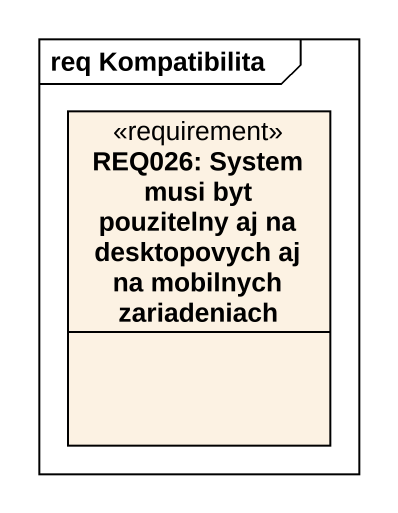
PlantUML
@startuml
mainframe req Kompatibilita
hide circle
hide empty members
class "REQ026: System musi byt pouzitelny aj na desktopovych aj na mobilnych zariadeniach" as REQ026_System_musi_byt <<requirement>>
@enduml
